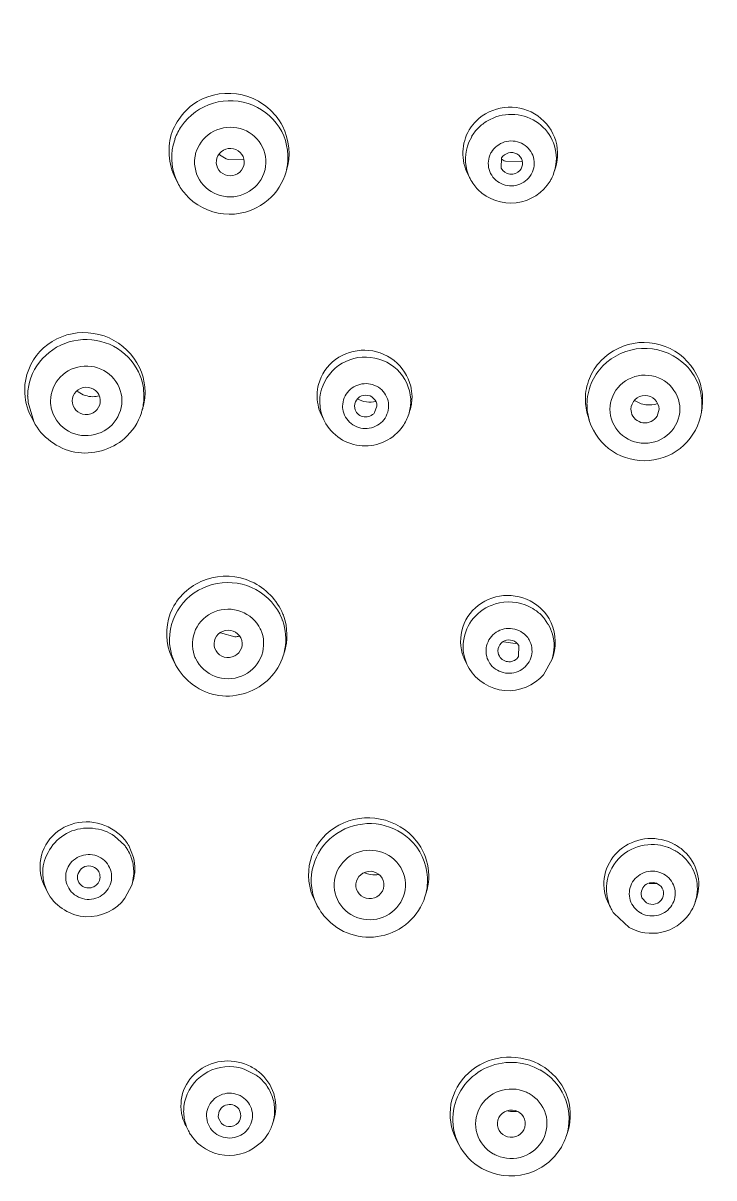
# Model space of a CAD drawing. Header units: millimetres. Extents: x 0 to 460316, y -63250 to 103204.
# Drawn here: x 183160.83 to 183185.34, y 49440.47 to 49481.42 of the extents above; entities that cross this region are included whole.
import ezdxf

# ---------------------------------------------------------------- set-up
doc = ezdxf.new("R2010")
doc.units = ezdxf.units.MM
doc.header["$LTSCALE"] = 25

msp = doc.modelspace()

# ---------------------------------------------------------------- linework, layer by layer
at = {"color": 7, "linetype": 'Continuous', "lineweight": 20}
for p, q in [((183166.152, 49477.095), (183166.223, 49477.313)), ((183176.638, 49477.192), (183176.747, 49477.391)), ((183168.662, 49476.575), (183168.103, 49476.585)), ((183168.576, 49476.201), (183168.651, 49476.332)), ((183177.806, 49476.637), (183177.791, 49476.274)), ((183178.544, 49476.505), (183177.94, 49476.525)), ((183179.676, 49476.153), (183179.72, 49476.292)), ((183166.316, 49475.756), (183166.228, 49475.928)), ((183170.135, 49476.073), (183170.111, 49476.001)), ((183170.158, 49476.147), (183170.135, 49476.073)), ((183170.176, 49476.221), (183170.158, 49476.147)), ((183176.689, 49475.905), (183176.609, 49476.062)), ((183178.453, 49476.193), (183178.494, 49476.249)), ((183179.676, 49476.153), (183179.631, 49476.03)), ((183161.004, 49467.962), (183160.998, 49468.19)), ((183165.106, 49468.42), (183165.117, 49468.267)), ((183165.117, 49468.267), (183165.112, 49468.192)), ((183174.565, 49468.234), (183174.58, 49468.083)), ((183174.58, 49468.083), (183174.573, 49468.009)), ((183161.207, 49467.288), (183161.004, 49467.962)), ((183162.574, 49468.024), (183162.582, 49467.942)), ((183171.37, 49467.781), (183171.362, 49468.006)), ((183172.586, 49467.84), (183172.611, 49467.703)), ((183173.301, 49467.608), (183173.382, 49467.84)), ((183174.509, 49467.549), (183174.552, 49467.685)), ((183180.929, 49467.296), (183180.846, 49467.688)), ((183182.408, 49467.609), (183182.393, 49467.728)), ((183183.39, 49467.728), (183183.321, 49467.485)), ((183184.893, 49467.625), (183184.915, 49467.775)), ((183161.207, 49467.288), (183161.113, 49467.472)), ((183171.523, 49467.301), (183171.438, 49467.467)), ((183180.929, 49467.296), (183180.873, 49467.47)), ((183169.951, 49460.443), (183170.013, 49460.303)), ((183170.013, 49460.303), (183170.033, 49460.23)), ((183179.326, 49460.3), (183179.449, 49460.109)), ((183168.342, 49459.661), (183167.831, 49459.803)), ((183178.29, 49459.425), (183177.867, 49459.479)), ((183166.146, 49458.853), (183166.036, 49459.108)), ((183167.614, 49459.325), (183167.632, 49459.249)), ((183178.41, 49458.959), (183178.417, 49459.355)), ((183166.161, 49458.844), (183166.14, 49458.917)), ((183166.239, 49458.67), (183166.146, 49458.853)), ((183166.223, 49458.703), (183166.161, 49458.844)), ((183166.239, 49458.67), (183166.223, 49458.703)), ((183176.611, 49458.621), (183176.526, 49458.786)), ((183177.697, 49459.027), (183177.726, 49458.967)), ((183179.597, 49458.869), (183179.287, 49458.313)), ((183179.597, 49458.869), (183179.643, 49459.013)), ((183176.654, 49458.541), (183176.611, 49458.621)), ((183164.077, 49452.596), (183164.425, 49452.27)), ((183164.577, 49452.256), (183164.751, 49451.829)), ((183174.518, 49452.506), (183174.675, 49452.338)), ((183183.74, 49452.183), (183183.944, 49452.077)), ((183162.762, 49451.069), (183162.807, 49450.949)), ((183164.684, 49450.853), (183164.725, 49450.985)), ((183161.697, 49450.605), (183161.603, 49450.789)), ((183161.741, 49450.525), (183161.697, 49450.605)), ((183164.445, 49450.387), (183164.684, 49450.853)), ((183175.087, 49450.441), (183175.13, 49450.579)), ((183171.268, 49450.123), (183171.175, 49450.305)), ((183181.692, 49450.017), (183181.608, 49450.182)), ((183182.784, 49450.408), (183182.951, 49450.222)), ((183184.678, 49450.265), (183184.727, 49450.417)), ((183182.331, 49449.353), (183181.793, 49449.846)), ((183168.673, 49444.334), (183169.1, 49444.116)), ((183178.966, 49444.403), (183179.171, 49444.295)), ((183166.695, 49442.143), (183166.601, 49442.326)), ((183167.763, 49442.592), (183167.874, 49442.401)), ((183169.681, 49442.391), (183169.725, 49442.531)), ((183180.107, 49441.975), (183180.154, 49442.123)), ((183176.288, 49441.658), (183176.195, 49441.839))]:
    msp.add_line(p, q, dxfattribs=at)
for centre, radius, start, end in [((183178.068, 49476.788), 1.643, 134.8137, 147.6542), ((183178.127, 49476.557), 1.622, 120.6389, 134.7579), ((183168.107, 49476.633), 2.009, 145.5727, 160.1338), ((183178.043, 49476.805), 1.614, 147.6851, 149.142), ((183178.108, 49476.578), 1.594, 134.808, 149.0861), ((183168.125, 49476.484), 1.214, 160.1901, 166.8582), ((183168.394, 49477.446), 0.909, 227.6624, 230.118), ((183168.393, 49477.444), 0.907, 230.1169, 233.6998), ((183168.401, 49477.457), 0.921, 233.7625, 251.1373), ((183178.122, 49476.436), 0.792, 149.1412, 157.5271), ((183178.271, 49477.39), 0.926, 238.7377, 249.0769), ((183178.201, 49476.621), 1.547, 342.3978, 352.1147), ((183168.231, 49476.499), 1.214, 340.1901, 346.8582), ((183178.061, 49476.607), 1.541, 200.6272, 207.1114), ((183178.114, 49476.637), 1.602, 207.1775, 224.6054), ((183178.174, 49476.453), 0.792, 329.1412, 337.5271), ((183178.157, 49476.636), 1.594, 329.1428, 333.5513), ((183178.161, 49476.634), 1.589, 333.5528, 337.591), ((183168.127, 49476.684), 2.035, 207.1565, 221.0181), ((183163.149, 49468.197), 1.97, 6.5033, 21.2576), ((183162.964, 49468.18), 1.973, 164.9553, 179.6935), ((183163.111, 49468.328), 2.046, 359.8042, 15.0513), ((183172.856, 49468.201), 1.596, 165.2289, 178.48), ((183173.018, 49468.165), 1.609, 0.6756, 13.8177), ((183163.305, 49469.088), 0.913, 231.653, 234.8305), ((183163.313, 49469.101), 0.928, 234.8943, 252.2165), ((183163.312, 49469.101), 0.928, 252.2899, 269.5164), ((183163.311, 49469.087), 0.914, 269.5946, 283.8022), ((183163.134, 49468.03), 1.202, 359.7425, 6.4563), ((183163.146, 49468.201), 1.972, 345.9734, 359.6978), ((183163.14, 49468.331), 2.018, 344.323, 359.7098), ((183172.839, 49468.202), 1.58, 178.4988, 181.278), ((183172.871, 49468.204), 1.611, 181.3137, 194.837), ((183173.03, 49468.167), 1.597, 342.4362, 358.9703), ((183173.046, 49468.166), 1.581, 359.0077, 359.7382), ((183173.047, 49468.166), 1.58, 359.7386, 0.6403), ((183182.767, 49468.082), 1.99, 179.8114, 197.909), ((183182.958, 49468.064), 1.978, 359.7567, 10.7492), ((183182.979, 49467.91), 1.934, 359.7404, 6.0554), ((183163.003, 49468.019), 1.202, 179.7425, 186.4563), ((183163.151, 49468.2), 1.967, 342.3879, 345.9638), ((183163.166, 49468.326), 1.991, 342.389, 344.2825), ((183172.889, 49468.21), 1.63, 194.8885, 207.107), ((183172.893, 49468.002), 1.539, 188.2896, 207.1055), ((183172.94, 49467.837), 0.775, 179.744, 188.2504), ((183173.023, 49467.844), 0.775, 359.744, 8.2504), ((183173.036, 49468.016), 1.545, 342.4235, 359.6741), ((183182.77, 49467.892), 1.934, 179.7404, 186.0554), ((183182.968, 49467.911), 1.945, 351.5475, 356.0153), ((183182.984, 49467.91), 1.93, 356.015, 359.7345), ((183182.962, 49468.065), 1.975, 351.5492, 354.0625), ((183182.966, 49468.065), 1.97, 354.0602, 359.7326), ((183172.984, 49468.035), 1.601, 325.3878, 342.3207), ((183178.059, 49459.251), 1.646, 106.5529, 115.7029), ((183178.076, 49459.281), 1.614, 53.263, 64.3747), ((183168.19, 49459.583), 1.959, 26.0355, 26.9156), ((183168.161, 49459.71), 2.031, 19.3515, 21.8475), ((183178.089, 49459.301), 1.591, 38.934, 53.2311), ((183178.07, 49459.456), 1.655, 31.4873, 43.9438), ((183178.103, 49459.477), 1.616, 30.4704, 31.4454), ((183168.157, 49459.409), 1.211, 19.3546, 26.0353), ((183178.121, 49459.327), 1.549, 15.8996, 30.4501), ((183168.325, 49460.582), 0.921, 271.0608, 281.3136), ((183178.097, 49459.156), 0.791, 30.4827, 38.8786), ((183167.991, 49459.567), 1.968, 184.5574, 199.3189), ((183168.175, 49459.585), 1.975, 342.3855, 349.6657), ((183177.96, 49459.52), 1.611, 196.1343, 207.0963), ((183177.977, 49459.32), 1.535, 181.1835, 195.831), ((183178.196, 49460.353), 0.933, 275.8251, 279.2809), ((183168.044, 49459.404), 1.211, 199.3546, 206.0353), ((183177.988, 49459.325), 1.547, 195.8878, 207.0874), ((183178.041, 49459.163), 0.791, 210.4827, 218.8786), ((183163.132, 49451.402), 1.678, 31.7282, 46.1927), ((183173.14, 49451.122), 2.095, 41.5119, 43.9994), ((183163.196, 49451.304), 1.563, 33.0489, 38.1815), ((183163.205, 49451.309), 1.553, 30.4704, 33.0492), ((183163.18, 49451.434), 1.62, 30.4692, 31.6583), ((183183.144, 49450.642), 1.652, 70.522, 82.7706), ((183183.118, 49450.775), 1.732, 61.5557, 73.9597), ((183183.153, 49450.671), 1.622, 68.7778, 70.4971), ((183183.135, 49450.81), 1.692, 60.5926, 61.5186), ((183183.137, 49450.812), 1.69, 47.2076, 60.595), ((183163.206, 49451.311), 1.551, 12.9228, 30.4278), ((183173.161, 49450.844), 1.242, 41.5165, 48.0852), ((183183.16, 49450.684), 1.607, 46.3837, 60.5835), ((183163.066, 49451.305), 1.537, 175.1783, 192.8022), ((183163.219, 49451.317), 1.537, 355.1783, 12.8022), ((183173.293, 49452.156), 0.935, 247.6617, 257.6832), ((183183.158, 49450.528), 0.823, 60.6043, 68.7783), ((183163.011, 49451.514), 1.583, 193.5566, 198.0279), ((183163.044, 49451.525), 1.618, 198.0381, 207.0813), ((183163.076, 49451.31), 1.549, 192.908, 207.0689), ((183163.209, 49451.321), 1.546, 342.4066, 355.0926), ((183173.293, 49452.161), 0.941, 257.7308, 275.0021), ((183173.294, 49452.144), 0.923, 275.0667, 278.7836), ((183173.21, 49451.036), 1.969, 346.5764, 357.1868), ((183183.187, 49451.857), 0.951, 261.1005, 273.6833), ((183183.187, 49451.849), 0.943, 273.7085, 276.202), ((183173.017, 49451.019), 1.965, 192.0632, 201.2053), ((183173.207, 49451.037), 1.972, 342.3905, 346.5769), ((183173.02, 49451.021), 1.969, 201.2059, 207.1112), ((183173.064, 49451.043), 2.018, 207.105, 211.9126), ((183183.067, 49450.72), 1.544, 197.291, 207.0996), ((183183.152, 49450.751), 1.602, 324.5058, 342.3151), ((183183.209, 49450.732), 1.542, 342.3808, 348.2631), ((183173.075, 49451.05), 2.031, 211.9266, 221.5065), ((183173.098, 49450.875), 1.242, 221.5165, 228.0852), ((183183.106, 49450.741), 1.588, 207.1142, 214.2749), ((183183.143, 49450.584), 0.823, 240.6043, 248.7783), ((183168.147, 49442.77), 1.65, 71.4201, 84.65), ((183168.108, 49442.891), 1.725, 47.9755, 62.3637), ((183178.146, 49442.462), 2.107, 67.1032, 81.2092), ((183178.127, 49442.587), 2.165, 60.5974, 62.9001), ((183168.169, 49442.817), 1.598, 49.2919, 54.3499), ((183168.177, 49442.826), 1.586, 46.7493, 49.292), ((183168.146, 49442.936), 1.666, 46.7479, 47.9096), ((183168.182, 49442.833), 1.577, 29.4106, 46.7208), ((183168.208, 49442.851), 1.546, 11.7418, 29.2993), ((183178.162, 49442.351), 1.274, 60.6017, 67.0573), ((183168.213, 49442.855), 1.54, 354.0381, 11.6233), ((183168.066, 49442.843), 1.54, 174.0381, 191.6233), ((183168.219, 49442.856), 1.534, 347.7959, 353.9755), ((183178.229, 49443.76), 0.936, 256.7389, 258.6658), ((183178.23, 49443.772), 0.947, 258.7195, 276.5108), ((183167.982, 49443.038), 1.553, 194.009, 196.1512), ((183168.011, 49443.048), 1.584, 196.184, 207.1088), ((183168.069, 49442.846), 1.543, 191.7255, 207.0851), ((183168.156, 49442.877), 1.6, 327.4421, 342.3189), ((183168.205, 49442.859), 1.548, 342.3965, 347.7985), ((183168.108, 49442.866), 1.587, 207.1077, 213.6604), ((183168.118, 49442.874), 1.6, 213.6918, 226.7359), ((183178.047, 49442.557), 1.975, 196.8471, 207.098), ((183178.17, 49442.591), 2.032, 329.7746, 342.3416), ((183178.228, 49442.571), 1.972, 342.3801, 347.1536), ((183178.137, 49442.436), 1.274, 240.6017, 247.0573)]:
    msp.add_arc(centre, radius, start, end, dxfattribs=at)
for centre, major_axis, ratio, start_param, end_param in [((183168.181, 49476.49), (0.497, 0.025), 0.971736, -0.386602, 5.586967), ((183163.072, 49468.024), (0.497, 0.038), 0.971036, -3.048949, 3.063614), ((183168.104, 49459.407), (0.495, 0.051), 0.97127, -2.913336, 3.207525)]:
    msp.add_ellipse(centre, major_axis=major_axis, ratio=ratio, start_param=start_param, end_param=end_param, dxfattribs=at)
for centre, major_axis, ratio in [((183173.132, 49450.861), (0.494, 0.062), 0.972561), ((183178.151, 49442.396), (0.493, 0.063), 0.974124)]:
    msp.add_ellipse(centre, major_axis=major_axis, ratio=ratio, dxfattribs=at)
for points, knots in [([(183141.503, 49478.122), (183142.609, 49483.98), (183146.99, 49495.445), (183159.095, 49509.298), (183175.261, 49518.327), (183187.519, 49520.413), (183193.611, 49520.413)], [0, 0, 0, 0, 0.247026, 0.496217, 0.747546, 1, 1, 1, 1]), ([(183138.351, 49469.254), (183138.376, 49474.642), (183140.129, 49485.513), (183147.602, 49500.241), (183159.207, 49512.144), (183169.004, 49517.476), (183174.169, 49519.37)], [0, 0, 0, 0, 0.247482, 0.49639, 0.747278, 1, 1, 1, 1]), ([(183138.735, 49469.15), (183138.76, 49474.512), (183140.506, 49485.322), (183147.943, 49499.956), (183159.476, 49511.774), (183169.209, 49517.065), (183174.341, 49518.945)], [0, 0, 0, 0, 0.247831, 0.496686, 0.747362, 1, 1, 1, 1]), ([(183166.119, 49477.562), (183166.299, 49478.06), (183167.112, 49478.943), (183168.87, 49479.016), (183170.224, 49477.892), (183170.333, 49476.697), (183170.174, 49476.194)], [0, 0, 0, 0, 0.248084, 0.500183, 0.752097, 1, 1, 1, 1]), ([(183166.449, 49477.769), (183166.712, 49478.152), (183167.54, 49478.746), (183169.036, 49478.662), (183170.155, 49477.667), (183170.279, 49476.665), (183170.176, 49476.221)], [0, 0, 0, 0, 0.251252, 0.504212, 0.75363, 1, 1, 1, 1]), ([(183179.72, 49476.292), (183179.829, 49476.635), (183179.803, 49477.426), (183179.034, 49478.31), (183177.887, 49478.556), (183177.169, 49478.211), (183176.91, 49477.954)], [0, 0, 0, 0, 0.247141, 0.497108, 0.749384, 1, 1, 1, 1]), ([(183177.3, 49477.952), (183177.557, 49478.104), (183178.166, 49478.267), (183179.061, 49478.003), (183179.68, 49477.312), (183179.773, 49476.696), (183179.734, 49476.409)], [0, 0, 0, 0, 0.252838, 0.504976, 0.753646, 1, 1, 1, 1]), ([(183166.983, 49476.895), (183167.087, 49477.185), (183167.548, 49477.7), (183168.556, 49477.795), (183169.375, 49477.198), (183169.482, 49476.519), (183169.413, 49476.223)], [0, 0, 0, 0, 0.249991, 0.503235, 0.753441, 1, 1, 1, 1]), ([(183176.658, 49477.632), (183176.52, 49477.401), (183176.358, 49476.856), (183176.486, 49476.303), (183176.609, 49476.062)], [0, 0, 0, 0, 0.49941, 1, 1, 1, 1]), ([(183177.443, 49476.842), (183177.544, 49477.012), (183177.893, 49477.28), (183178.537, 49477.231), (183178.986, 49476.766), (183178.98, 49476.329), (183178.906, 49476.15)], [0, 0, 0, 0, 0.251229, 0.504323, 0.753404, 1, 1, 1, 1]), ([(183169.373, 49476.088), (183169.268, 49475.798), (183168.808, 49475.283), (183167.799, 49475.188), (183166.98, 49475.785), (183166.874, 49476.464), (183166.943, 49476.76)], [0, 0, 0, 0, 0.249991, 0.503235, 0.753441, 1, 1, 1, 1]), ([(183178.854, 49476.047), (183178.752, 49475.877), (183178.404, 49475.608), (183177.76, 49475.657), (183177.31, 49476.122), (183177.316, 49476.559), (183177.391, 49476.738)], [0, 0, 0, 0, 0.251229, 0.504323, 0.753404, 1, 1, 1, 1]), ([(183178.494, 49476.249), (183178.545, 49476.334), (183178.577, 49476.557), (183178.369, 49476.815), (183178.04, 49476.858), (183177.858, 49476.723), (183177.806, 49476.637)], [0, 0, 0, 0, 0.246917, 0.495513, 0.748568, 1, 1, 1, 1]), ([(183177.791, 49476.274), (183177.847, 49476.162), (183178.092, 49475.987), (183178.37, 49476.098), (183178.453, 49476.193)], [0, 0, 0, 0, 0.497694, 1, 1, 1, 1]), ([(183179.525, 49475.819), (183179.281, 49475.41), (183178.354, 49474.795), (183177.309, 49475.173), (183176.974, 49475.512)], [0, 0, 0, 0, 0.499885, 1, 1, 1, 1]), ([(183169.407, 49475.054), (183169.001, 49474.751), (183167.92, 49474.444), (183166.923, 49474.967), (183166.591, 49475.349)], [0, 0, 0, 0, 0.500681, 1, 1, 1, 1]), ([(183160.886, 49468.416), (183160.888, 49468.903), (183161.288, 49469.92), (183162.745, 49470.615), (183164.311, 49470.23), (183164.958, 49469.339), (183165.087, 49468.86)], [0, 0, 0, 0, 0.245978, 0.495609, 0.749084, 1, 1, 1, 1]), ([(183161.059, 49468.692), (183161.168, 49469.098), (183161.672, 49469.859), (183162.938, 49470.331), (183164.248, 49470.003), (183164.832, 49469.301), (183164.984, 49468.911)], [0, 0, 0, 0, 0.248302, 0.500289, 0.752056, 1, 1, 1, 1]), ([(183184.902, 49468.433), (183184.81, 49468.916), (183184.219, 49469.845), (183182.661, 49470.279), (183181.425, 49469.692), (183180.877, 49468.838), (183180.778, 49468.336), (183180.777, 49468.088)], [0, 0, 0, 0, 0.247477, 0.49916, 0.749569, 0.875142, 1, 1, 1, 1]), ([(183174.58, 49468.549), (183174.494, 49468.899), (183174.061, 49469.56), (183172.961, 49469.942), (183171.849, 49469.603), (183171.404, 49468.953), (183171.312, 49468.608)], [0, 0, 0, 0, 0.249195, 0.501897, 0.753069, 1, 1, 1, 1]), ([(183180.835, 49467.901), (183180.836, 49468.151), (183180.939, 49468.658), (183181.504, 49469.513), (183182.763, 49470.086), (183184.075, 49469.648), (183184.723, 49468.856), (183184.877, 49468.362), (183184.903, 49468.114)], [0, 0, 0, 0, 0.124587, 0.250184, 0.500295, 0.75012, 0.875514, 1, 1, 1, 1]), ([(183171.354, 49468.007), (183171.356, 49468.392), (183171.685, 49469.196), (183172.847, 49469.723), (183174.072, 49469.364), (183174.51, 49468.615), (183174.565, 49468.234)], [0, 0, 0, 0, 0.247782, 0.500125, 0.752353, 1, 1, 1, 1]), ([(183161.802, 49468.024), (183161.803, 49468.33), (183162.067, 49468.967), (183162.995, 49469.375), (183163.962, 49469.072), (183164.293, 49468.468), (183164.328, 49468.165)], [0, 0, 0, 0, 0.247849, 0.500273, 0.752442, 1, 1, 1, 1]), ([(183181.648, 49467.728), (183181.65, 49468.038), (183181.93, 49468.686), (183182.893, 49469.062), (183183.857, 49468.686), (183184.131, 49468.037), (183184.13, 49467.728)], [0, 0, 0, 0, 0.24806, 0.500802, 0.752747, 1, 1, 1, 1]), ([(183172.165, 49467.84), (183172.166, 49468.035), (183172.332, 49468.442), (183172.921, 49468.709), (183173.54, 49468.527), (183173.762, 49468.148), (183173.79, 49467.955)], [0, 0, 0, 0, 0.247789, 0.500125, 0.752346, 1, 1, 1, 1]), ([(183173.382, 49467.84), (183173.382, 49467.939), (183173.294, 49468.148), (183172.985, 49468.268), (183172.676, 49468.147), (183172.586, 49467.94), (183172.586, 49467.84)], [0, 0, 0, 0, 0.247232, 0.499178, 0.75193, 1, 1, 1, 1]), ([(183182.393, 49467.728), (183182.394, 49467.852), (183182.506, 49468.112), (183182.893, 49468.263), (183183.28, 49468.112), (183183.39, 49467.852), (183183.39, 49467.728)], [0, 0, 0, 0, 0.24805, 0.500816, 0.75279, 1, 1, 1, 1]), ([(183164.335, 49468.024), (183164.334, 49467.719), (183164.069, 49467.082), (183163.142, 49466.674), (183162.175, 49466.976), (183161.844, 49467.58), (183161.809, 49467.884)], [0, 0, 0, 0, 0.247849, 0.500273, 0.752442, 1, 1, 1, 1]), ([(183173.798, 49467.84), (183173.797, 49467.645), (183173.631, 49467.239), (183173.042, 49466.972), (183172.422, 49467.153), (183172.201, 49467.533), (183172.173, 49467.726)], [0, 0, 0, 0, 0.247789, 0.500125, 0.752346, 1, 1, 1, 1]), ([(183172.611, 49467.703), (183172.659, 49467.579), (183172.917, 49467.374), (183173.219, 49467.502), (183173.301, 49467.608)], [0, 0, 0, 0, 0.49744, 1, 1, 1, 1]), ([(183184.13, 49467.728), (183184.128, 49467.418), (183183.848, 49466.77), (183182.885, 49466.394), (183181.92, 49466.769), (183181.647, 49467.419), (183181.648, 49467.728)], [0, 0, 0, 0, 0.24806, 0.500802, 0.752747, 1, 1, 1, 1]), ([(183183.34, 49467.928), (183183.206, 49467.883), (183182.912, 49467.854), (183182.637, 49467.962), (183182.521, 49468.042)], [0, 0, 0, 0, 0.500457, 1, 1, 1, 1]), ([(183164.427, 49466.691), (183163.97, 49466.29), (183162.614, 49465.896), (183161.483, 49466.749), (183161.207, 49467.288)], [0, 0, 0, 0, 0.501142, 1, 1, 1, 1]), ([(183174.301, 49467.126), (183174.145, 49466.9), (183173.703, 49466.523), (183172.857, 49466.359), (183172.037, 49466.626), (183171.648, 49467.057), (183171.523, 49467.301)], [0, 0, 0, 0, 0.249893, 0.500393, 0.750618, 1, 1, 1, 1]), ([(183180.929, 49467.296), (183181.066, 49466.873), (183181.658, 49466.1), (183183.053, 49465.757), (183184.372, 49466.326), (183184.828, 49467.186), (183184.893, 49467.625)], [0, 0, 0, 0, 0.249209, 0.500003, 0.750795, 1, 1, 1, 1]), ([(183183.321, 49467.485), (183183.272, 49467.403), (183183.119, 49467.265), (183182.817, 49467.22), (183182.539, 49467.343), (183182.431, 49467.517), (183182.408, 49467.609)], [0, 0, 0, 0, 0.249863, 0.502232, 0.753001, 1, 1, 1, 1]), ([(183166.036, 49459.108), (183165.864, 49459.598), (183165.929, 49460.78), (183167.273, 49461.899), (183169.014, 49461.815), (183169.848, 49460.96), (183170.046, 49460.466)], [0, 0, 0, 0, 0.2457, 0.494128, 0.748249, 1, 1, 1, 1]), ([(183166.029, 49459.41), (183165.993, 49459.863), (183166.268, 49460.833), (183167.503, 49461.665), (183168.99, 49461.568), (183169.73, 49460.879), (183169.938, 49460.47)], [0, 0, 0, 0, 0.246959, 0.498136, 0.750861, 1, 1, 1, 1]), ([(183179.261, 49460.604), (183179.008, 49460.866), (183178.305, 49461.228), (183177.158, 49461.035), (183176.36, 49460.192), (183176.314, 49459.412), (183176.412, 49459.072)], [0, 0, 0, 0, 0.252858, 0.506149, 0.754487, 1, 1, 1, 1]), ([(183176.442, 49459.289), (183176.436, 49459.583), (183176.604, 49460.191), (183177.077, 49460.605), (183177.346, 49460.734)], [0, 0, 0, 0, 0.49653, 1, 1, 1, 1]), ([(183166.902, 49459.003), (183166.801, 49459.289), (183166.835, 49459.976), (183167.583, 49460.66), (183168.596, 49460.678), (183169.11, 49460.217), (183169.245, 49459.94)], [0, 0, 0, 0, 0.246627, 0.497195, 0.750395, 1, 1, 1, 1]), ([(183177.36, 49458.762), (183177.262, 49458.929), (183177.195, 49459.361), (183177.575, 49459.884), (183178.206, 49460.024), (183178.589, 49459.806), (183178.712, 49459.653)], [0, 0, 0, 0, 0.246561, 0.495802, 0.748938, 1, 1, 1, 1]), ([(183169.299, 49459.81), (183169.4, 49459.523), (183169.367, 49458.837), (183168.618, 49458.153), (183167.606, 49458.135), (183167.091, 49458.596), (183166.956, 49458.873)], [0, 0, 0, 0, 0.246627, 0.497195, 0.750395, 1, 1, 1, 1]), ([(183178.778, 49459.557), (183178.877, 49459.39), (183178.944, 49458.958), (183178.563, 49458.435), (183177.933, 49458.296), (183177.55, 49458.513), (183177.426, 49458.667)], [0, 0, 0, 0, 0.246561, 0.495802, 0.748938, 1, 1, 1, 1]), ([(183178.417, 49459.355), (183178.369, 49459.437), (183178.201, 49459.567), (183177.891, 49459.545), (183177.669, 49459.326), (183177.664, 49459.115), (183177.697, 49459.027)], [0, 0, 0, 0, 0.24999, 0.50315, 0.753401, 1, 1, 1, 1]), ([(183169.576, 49458.184), (183169.134, 49457.731), (183167.733, 49457.233), (183166.526, 49458.11), (183166.239, 49458.67)], [0, 0, 0, 0, 0.501023, 1, 1, 1, 1]), ([(183177.726, 49458.967), (183177.792, 49458.855), (183178.064, 49458.695), (183178.34, 49458.849), (183178.41, 49458.959)], [0, 0, 0, 0, 0.498842, 1, 1, 1, 1]), ([(183179.287, 49458.313), (183178.964, 49457.937), (183177.89, 49457.481), (183176.906, 49458.113), (183176.655, 49458.539)], [0, 0, 0, 0, 0.500555, 1, 1, 1, 1]), ([(183164.294, 49452.613), (183164.037, 49452.859), (183163.351, 49453.192), (183162.246, 49453.011), (183161.463, 49452.219), (183161.392, 49451.474), (183161.472, 49451.143)], [0, 0, 0, 0, 0.25504, 0.508479, 0.755326, 1, 1, 1, 1]), ([(183161.534, 49451.434), (183161.579, 49451.964), (183162.334, 49453.04), (183163.632, 49452.902), (183164.077, 49452.596)], [0, 0, 0, 0, 0.496226, 1, 1, 1, 1]), ([(183171.175, 49450.305), (183170.957, 49450.73), (183170.836, 49451.787), (183171.789, 49453.049), (183173.332, 49453.407), (183174.304, 49452.933), (183174.648, 49452.578)], [0, 0, 0, 0, 0.245291, 0.492027, 0.745683, 1, 1, 1, 1]), ([(183171.095, 49450.609), (183171.008, 49451.015), (183171.11, 49451.917), (183172.04, 49452.893), (183173.365, 49453.161), (183174.202, 49452.789), (183174.518, 49452.506)], [0, 0, 0, 0, 0.246337, 0.496059, 0.748786, 1, 1, 1, 1]), ([(183183.596, 49452.439), (183183.288, 49452.528), (183182.613, 49452.531), (183181.766, 49452.005), (183181.349, 49451.108), (183181.467, 49450.456), (183181.608, 49450.182)], [0, 0, 0, 0, 0.255605, 0.507683, 0.754272, 1, 1, 1, 1]), ([(183174.709, 49452.511), (183174.937, 49452.254), (183175.268, 49451.619), (183175.233, 49450.902), (183175.13, 49450.579)], [0, 0, 0, 0, 0.503488, 1, 1, 1, 1]), ([(183181.592, 49450.261), (183181.486, 49450.603), (183181.526, 49451.395), (183182.08, 49451.957), (183182.404, 49452.119)], [0, 0, 0, 0, 0.4964, 1, 1, 1, 1]), ([(183162.447, 49450.747), (183162.344, 49450.921), (183162.282, 49451.38), (183162.713, 49451.908), (183163.388, 49451.998), (183163.761, 49451.719), (183163.865, 49451.542)], [0, 0, 0, 0, 0.24663, 0.496323, 0.749663, 1, 1, 1, 1]), ([(183172.168, 49450.052), (183171.966, 49450.28), (183171.733, 49450.923), (183172.172, 49451.838), (183173.112, 49452.216), (183173.759, 49451.975), (183173.99, 49451.768)], [0, 0, 0, 0, 0.247017, 0.495204, 0.747919, 1, 1, 1, 1]), ([(183184.269, 49451.847), (183184.456, 49451.668), (183184.745, 49451.211), (183184.771, 49450.67), (183184.718, 49450.418)], [0, 0, 0, 0, 0.501373, 1, 1, 1, 1]), ([(183184.727, 49450.417), (183184.815, 49450.696), (183184.831, 49451.321), (183184.502, 49451.851), (183184.285, 49452.052)], [0, 0, 0, 0, 0.496835, 1, 1, 1, 1]), ([(183163.865, 49451.542), (183163.968, 49451.367), (183164.03, 49450.909), (183163.599, 49450.38), (183162.924, 49450.291), (183162.551, 49450.569), (183162.447, 49450.747)], [0, 0, 0, 0, 0.24663, 0.496323, 0.749663, 1, 1, 1, 1]), ([(183163.511, 49451.343), (183163.423, 49451.493), (183162.967, 49451.665), (183162.73, 49451.237), (183162.763, 49451.069)], [0, 0, 0, 0, 0.503086, 1, 1, 1, 1]), ([(183174.09, 49451.667), (183174.292, 49451.439), (183174.525, 49450.795), (183174.086, 49449.88), (183173.146, 49449.503), (183172.499, 49449.743), (183172.268, 49449.951)], [0, 0, 0, 0, 0.247017, 0.495204, 0.747919, 1, 1, 1, 1]), ([(183182.739, 49449.867), (183182.569, 49449.963), (183182.29, 49450.298), (183182.348, 49450.942), (183182.832, 49451.371), (183183.27, 49451.367), (183183.456, 49451.295)], [0, 0, 0, 0, 0.2488, 0.495674, 0.7466, 1, 1, 1, 1]), ([(183162.807, 49450.949), (183162.873, 49450.837), (183163.142, 49450.677), (183163.419, 49450.82), (183163.494, 49450.927)], [0, 0, 0, 0, 0.498569, 1, 1, 1, 1]), ([(183183.352, 49450.894), (183183.218, 49450.97), (183182.815, 49450.944), (183182.725, 49450.547), (183182.784, 49450.408)], [0, 0, 0, 0, 0.506036, 1, 1, 1, 1]), ([(183183.562, 49451.245), (183183.733, 49451.149), (183184.011, 49450.814), (183183.953, 49450.17), (183183.469, 49449.741), (183183.031, 49449.745), (183182.845, 49449.817)], [0, 0, 0, 0, 0.2488, 0.495674, 0.7466, 1, 1, 1, 1]), ([(183183.51, 49450.392), (183183.552, 49450.477), (183183.57, 49450.687), (183183.435, 49450.847), (183183.352, 49450.894)], [0, 0, 0, 0, 0.49803, 1, 1, 1, 1]), ([(183161.742, 49450.524), (183162.001, 49450.083), (183163.042, 49449.438), (183164.14, 49449.976), (183164.445, 49450.387)], [0, 0, 0, 0, 0.499546, 1, 1, 1, 1]), ([(183175.087, 49450.441), (183174.978, 49450.099), (183174.565, 49449.462), (183173.555, 49448.958), (183172.428, 49449.018), (183171.792, 49449.435), (183171.554, 49449.704)], [0, 0, 0, 0, 0.249139, 0.499523, 0.750233, 1, 1, 1, 1]), ([(183182.951, 49450.222), (183183.044, 49450.17), (183183.281, 49450.142), (183183.464, 49450.298), (183183.51, 49450.392)], [0, 0, 0, 0, 0.50204, 1, 1, 1, 1]), ([(183184.456, 49449.821), (183184.231, 49449.506), (183183.517, 49449.029), (183182.669, 49449.162), (183182.331, 49449.353)], [0, 0, 0, 0, 0.499661, 1, 1, 1, 1]), ([(183176.195, 49441.839), (183176.004, 49442.212), (183175.863, 49443.118), (183176.543, 49444.305), (183177.797, 49444.876), (183178.721, 49444.715), (183179.113, 49444.514)], [0, 0, 0, 0, 0.244549, 0.49037, 0.743527, 1, 1, 1, 1]), ([(183166.475, 49442.662), (183166.401, 49442.956), (183166.435, 49443.609), (183167.038, 49444.378), (183167.969, 49444.706), (183168.626, 49444.567), (183168.908, 49444.419)], [0, 0, 0, 0, 0.243964, 0.490125, 0.743266, 1, 1, 1, 1]), ([(183166.534, 49443.003), (183166.577, 49443.404), (183167.017, 49444.206), (183167.892, 49444.451), (183168.301, 49444.413)], [0, 0, 0, 0, 0.495588, 1, 1, 1, 1]), ([(183176.156, 49441.985), (183176.059, 49442.305), (183176.034, 49443.012), (183176.527, 49443.946), (183177.414, 49444.532), (183178.128, 49444.597), (183178.468, 49444.545)], [0, 0, 0, 0, 0.246579, 0.495011, 0.746698, 1, 1, 1, 1]), ([(183179.19, 49444.473), (183179.586, 49444.249), (183180.251, 49443.531), (183180.289, 49442.546), (183180.154, 49442.123)], [0, 0, 0, 0, 0.506414, 1, 1, 1, 1]), ([(183179.175, 49444.3), (183179.541, 49444.094), (183180.158, 49443.438), (183180.242, 49442.538), (183180.15, 49442.133)], [0, 0, 0, 0, 0.502484, 1, 1, 1, 1]), ([(183177.511, 49441.325), (183177.245, 49441.476), (183176.809, 49442.002), (183176.913, 49443.012), (183177.684, 49443.671), (183178.372, 49443.647), (183178.659, 49443.525)], [0, 0, 0, 0, 0.248755, 0.495631, 0.746659, 1, 1, 1, 1]), ([(183167.584, 49442.109), (183167.436, 49442.248), (183167.245, 49442.668), (183167.51, 49443.298), (183168.137, 49443.564), (183168.571, 49443.398), (183168.722, 49443.255)], [0, 0, 0, 0, 0.24732, 0.495262, 0.747929, 1, 1, 1, 1]), ([(183168.722, 49443.255), (183168.87, 49443.116), (183169.062, 49442.696), (183168.797, 49442.067), (183168.169, 49441.801), (183167.735, 49441.967), (183167.584, 49442.109)], [0, 0, 0, 0, 0.24732, 0.495262, 0.747929, 1, 1, 1, 1]), ([(183168.438, 49442.969), (183168.321, 49443.08), (183167.897, 49443.142), (183167.725, 49442.746), (183167.763, 49442.592)], [0, 0, 0, 0, 0.504736, 1, 1, 1, 1]), ([(183178.788, 49443.462), (183179.055, 49443.311), (183179.49, 49442.785), (183179.386, 49441.775), (183178.615, 49441.116), (183177.928, 49441.14), (183177.64, 49441.262)], [0, 0, 0, 0, 0.248755, 0.495631, 0.746659, 1, 1, 1, 1]), ([(183167.874, 49442.401), (183167.96, 49442.319), (183168.223, 49442.236), (183168.449, 49442.392), (183168.508, 49442.494)], [0, 0, 0, 0, 0.500694, 1, 1, 1, 1]), ([(183167.021, 49441.709), (183167.357, 49441.394), (183168.363, 49441.053), (183169.257, 49441.628), (183169.505, 49442.016)], [0, 0, 0, 0, 0.500105, 1, 1, 1, 1]), ([(183179.926, 49441.568), (183179.662, 49441.114), (183178.728, 49440.394), (183177.562, 49440.552), (183177.103, 49440.811)], [0, 0, 0, 0, 0.499341, 1, 1, 1, 1])]:
    msp.add_open_spline(points, degree=3, knots=knots, dxfattribs=at)
for points in [[(183166.228, 49475.928), (183165.979, 49476.414), (183165.934, 49477.048), (183166.119, 49477.562)], [(183166.316, 49475.756), (183166.111, 49476.156), (183166.049, 49476.657), (183166.152, 49477.095)], [(183176.619, 49476.065), (183176.487, 49476.416), (183176.494, 49476.845), (183176.638, 49477.192)], [(183170.11, 49475.999), (183169.977, 49475.63), (183169.722, 49475.289), (183169.407, 49475.054)], [(183161.113, 49467.472), (183160.966, 49467.76), (183160.885, 49468.092), (183160.886, 49468.416)], [(183173.339, 49468.001), (183173.126, 49467.954), (183172.882, 49467.99), (183172.691, 49468.095)], [(183165.026, 49467.605), (183164.916, 49467.258), (183164.701, 49466.931), (183164.427, 49466.691)], [(183177.59, 49460.829), (183177.97, 49460.942), (183178.417, 49460.908), (183178.774, 49460.737)], [(183170.078, 49460.383), (183170.218, 49459.985), (183170.227, 49459.518), (183170.099, 49459.116)], [(183179.643, 49459.013), (183179.773, 49459.423), (183179.713, 49459.925), (183179.495, 49460.296)], [(183170.04, 49460.231), (183170.15, 49459.915), (183170.178, 49459.56), (183170.119, 49459.231)], [(183179.611, 49459.751), (183179.691, 49459.468), (183179.686, 49459.149), (183179.597, 49458.869)], [(183170.058, 49458.988), (183169.963, 49458.69), (183169.794, 49458.408), (183169.576, 49458.184)], [(183174.681, 49452.342), (183175.01, 49451.971), (183175.201, 49451.435), (183175.177, 49450.94)], [(183182.404, 49452.119), (183182.69, 49452.263), (183183.034, 49452.321), (183183.352, 49452.281)], [(183164.751, 49451.829), (183164.819, 49451.556), (183164.81, 49451.253), (183164.725, 49450.985)], [(183163.494, 49450.927), (183163.573, 49451.041), (183163.582, 49451.224), (183163.511, 49451.343)], [(183169.288, 49444.149), (183169.512, 49443.938), (183169.683, 49443.651), (183169.754, 49443.352)], [(183169.754, 49443.352), (183169.818, 49443.085), (183169.808, 49442.792), (183169.725, 49442.531)], [(183168.508, 49442.494), (183168.588, 49442.633), (183168.555, 49442.86), (183168.438, 49442.969)], [(183177.103, 49440.811), (183176.762, 49441.003), (183176.467, 49441.309), (183176.288, 49441.658)]]:
    msp.add_open_spline(points, degree=3, dxfattribs=at)

doc.saveas('drawing.dxf')
